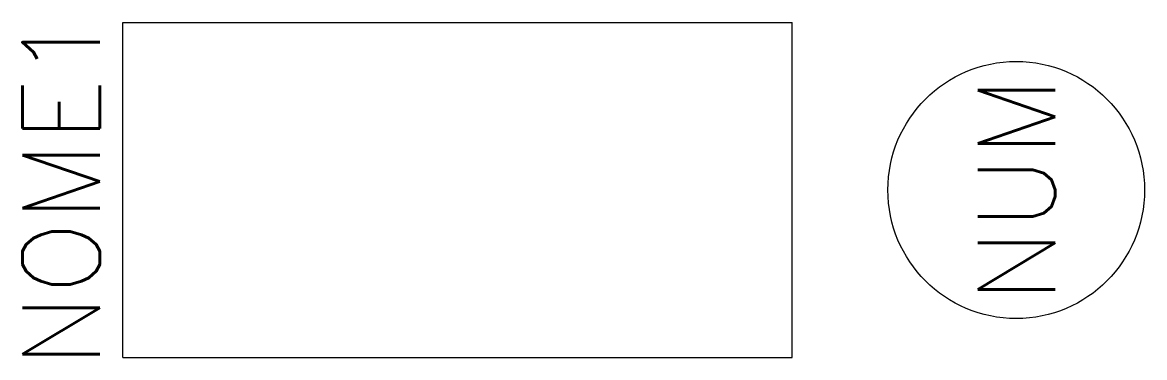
# Model space of a CAD drawing. Header units: millimetres. Extents: x -2.6 to 26.4, y 0 to 8.7.
import ezdxf
from ezdxf.enums import TextEntityAlignment as Align

# ---------------------------------------------------------------- set-up
doc = ezdxf.new("R2010")
doc.units = ezdxf.units.MM
doc.styles.add('Romans', font='romans.shx')

msp = doc.modelspace()

# ---------------------------------------------------------------- linework, layer by layer
at = {"color": 7, "ltscale": 10}
for p, q in [((0, 0), (0, 8.654)), ((0, 8.654), (17.308, 8.654)), ((17.308, 0), (17.308, 8.654)), ((0, 0), (17.308, 0))]:
    msp.add_line(p, q, dxfattribs=at)
msp.add_circle((23.106, 4.327), 3.32)

# ---------------------------------------------------------------- texts
at = {"color": 7, "style": 'Romans', "flags": 4}
msp.add_attdef('NOME1', text='NOME1', height=2, rotation=90, dxfattribs=at).set_placement((0, 4.33), align=Align.BOTTOM_CENTER)
msp.add_attdef('NUM', text='NUM', height=2, rotation=90, dxfattribs=at).set_placement((23.11, 4.33), align=Align.MIDDLE_CENTER)

doc.saveas('drawing.dxf')
